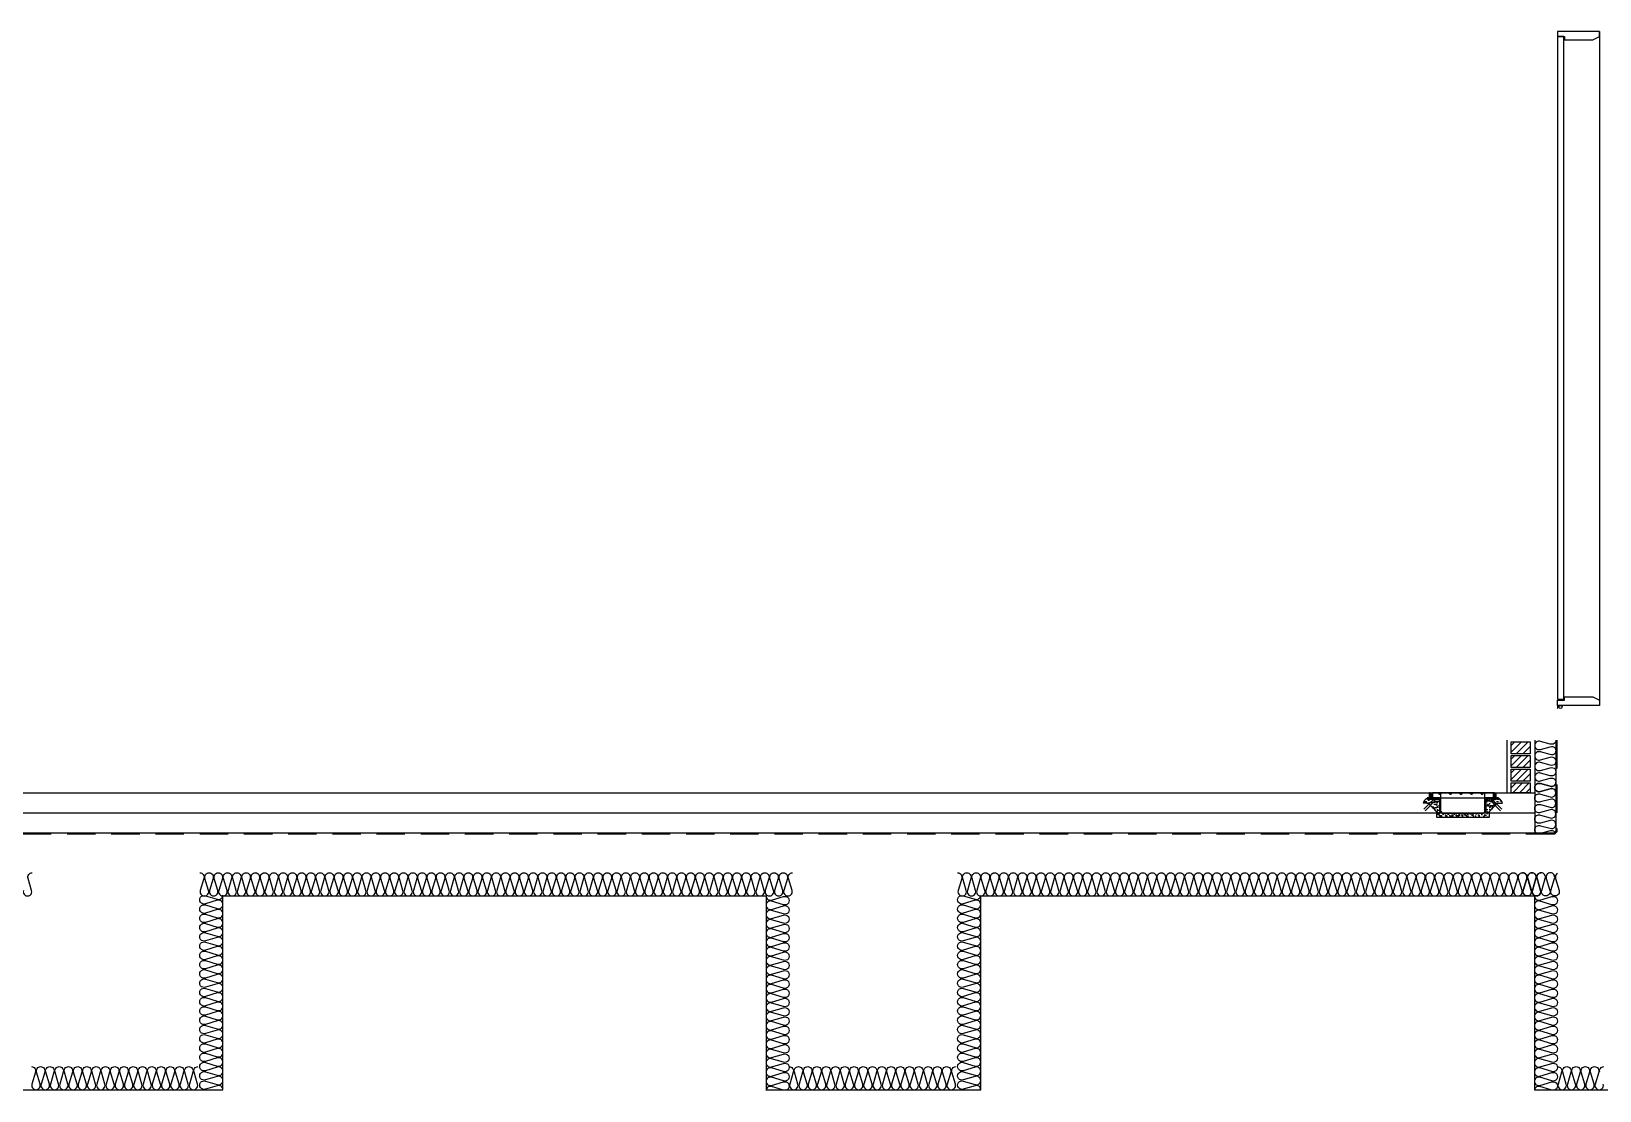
# Model space of a CAD drawing. Header units: millimetres. Extents: x 17311 to 801382, y -242618 to -104888.
# Drawn here: x 715561 to 723011, y -162744 to -157714 of the extents above; entities that cross this region are included whole.
import ezdxf

# ---------------------------------------------------------------- set-up
doc = ezdxf.new("R2010")
doc.units = ezdxf.units.MM
doc.header["$LTSCALE"] = 250
doc.linetypes.add('HID', pattern=[2.8, 1.8, -1])
doc.linetypes.add('HIDDEN2', pattern=[4.7625, 3.175, -1.5875])
for name, color, linetype in [('2HIDDEN2', 2, 'HIDDEN2'), ('A-DOOR', 4, 'Continuous'), ('A-ELE-8', 8, 'Continuous'), ('A-ELE8', 8, 'Continuous'), ('A-ETC-8', 8, 'Continuous'), ('A-FIN', 6, 'Continuous'), ('A-FIN-8', 8, 'Continuous'), ('A-HAT', 252, 'Continuous'), ('A-HAT-9', 9, 'Continuous'), ('A-HAT-WIREMESH', 9, 'g_mesh'), ('A-WALL', 3, 'Continuous'), ('A-WP', 1, 'HID'), ('ISL', 251, 'Continuous')]:
    doc.layers.add(name, color=color, linetype=linetype)
doc.layers.add('NOPLOT', color=191, linetype='Continuous', plot=False)
doc.styles.add('Gdim', font='')
doc.styles.get('Gdim').set_extended_font_data('Dotum')
doc.linetypes.add('g_mesh', pattern='A,10,-0.8,["X",Gdim,S=0.6,R=0,X=-0.15,Y=-0.3],-0.8', length=11.6)

# ---------------------------------------------------------------- blocks, each defined once
blk = doc.blocks.new('A$C4de67331')
at = {"layer": 'A-HAT-9'}
h = blk.add_hatch(dxfattribs=at)
h.set_pattern_fill('AR-SAND', color=256, scale=10)
h.set_pattern_definition([(37.5, (-152947.662, -75078.93), (-0.6299336, 19.2682377), [0, -15.2, 0, -17, 0, -16.25]), (7.5, (-152947.662, -75078.93), (17.697767, 28.2214607), [0, -8.2, 0, -13.7, 0, -5.25]), (327.5, (-152959.962, -75078.93), (31.1414186, 0.0565905), [0, -5, 0, -18, 0, -23.5]), (317.5, (-152959.962, -75078.93), (30.061266, 8.7767556), [0, -2.5, 0, -11.8, 0, -13.5])])
h.paths.add_polyline_path([(74.6, -29.6), (48, -29.6, -0.263555), (43.7, -27.2, 0.277406), (24.9, -50), (49.6, -50), (52.2, -52.6)])
h.paths.add_polyline_path([(103, -34.6, 0.414214), (98, -29.6), (74.6, -29.6), (52.2, -52.6), (59.2, -60), (79, -39.6), (103, -39.6)])
h.paths.add_polyline_path([(103, -39.6), (79, -39.6), (59.2, -60), (88, -90), (88, -116), (338, -116), (338, -90), (366.8, -60), (347, -39.6), (323, -39.6), (323, -84.6, -0.414212), (318, -89.6), (311.7, -96), (114.3, -96), (108, -89.6, -0.414212), (103, -84.6)])
h.paths.add_polyline_path([(351.4, -29.6), (328, -29.6, 0.414214), (323, -34.6), (323, -39.6), (347, -39.6), (366.8, -60), (373.8, -52.6)])
h.paths.add_polyline_path([(382.3, -27.2, -0.263555), (378, -29.6), (351.4, -29.6), (373.8, -52.6), (376.4, -50), (401.1, -50, 0.277406)])
at = {"layer": '2HIDDEN2', "color": 8}
for centre, start, end in [((53.3, -54.3), 109.43204, 171.44927), ((372.7, -54.3), 8.55073, 70.56796)]:
    blk.add_arc(centre, 28.7, start, end, dxfattribs=at)
at = {"layer": 'A-FIN'}
for p, q in [((49.6, -50), (24.9, -50)), ((88, -90), (49.6, -50)), ((338, -90), (376.4, -50)), ((376.4, -50), (401.1, -50)), ((88, -90), (88, -116)), ((88, -116), (338, -116)), ((318, -89.6), (311.7, -96)), ((338, -90), (338, -116))]:
    blk.add_line(p, q, dxfattribs=at)
blk.add_lwpolyline([(108, -89.6), (114.3, -96), (311.7, -96)], dxfattribs=at)
at = {"layer": 'NOPLOT'}
for p, q in [((108, -89.6), (108, 0)), ((318, -89.6), (318, 0))]:
    blk.add_line(p, q, dxfattribs=at)
blk = doc.blocks.new('A$C948f045c')
at = {"layer": 'A-ELE-8'}
for p, q in [((45, -24.6), (45, 0)), ((51, 0), (45, 0)), ((45, -24.6), (45, 0)), ((51, 0), (45, 0)), ((51, 0), (51, -24.6)), ((51, 0), (51, -24.6)), ((54, 0), (60, 0)), ((54, 0), (54, -24.6)), ((54, 0), (60, 0)), ((54, 0), (54, -24.6)), ((60, 0), (60, -24.6)), ((348, 0), (60, 0)), ((60, 0), (60, -24.6)), ((348, 0), (60, 0)), ((90.8, -4.2), (95, 0)), ((90.8, -4.2), (95, 0)), ((99.2, -4.2), (95, 0)), ((99.2, -4.2), (95, 0)), ((140.8, -4.2), (145, 0)), ((140.8, -4.2), (145, 0)), ((149.2, -4.2), (145, 0)), ((149.2, -4.2), (145, 0)), ((190.8, -4.2), (195, 0)), ((190.8, -4.2), (195, 0)), ((199.2, -4.2), (195, 0)), ((199.2, -4.2), (195, 0)), ((240.8, -4.2), (245, 0)), ((240.8, -4.2), (245, 0)), ((249.2, -4.2), (245, 0)), ((249.2, -4.2), (245, 0)), ((290.8, -4.2), (295, 0)), ((290.8, -4.2), (295, 0)), ((299.2, -4.2), (295, 0)), ((299.2, -4.2), (295, 0)), ((354, 0), (348, 0)), ((348, 0), (348, -24.6)), ((354, 0), (348, 0)), ((348, 0), (348, -24.6)), ((354, 0), (354, -24.6)), ((354, 0), (354, -24.6)), ((357, -24.6), (357, 0)), ((357, 0), (363, 0)), ((357, -24.6), (357, 0)), ((357, 0), (363, 0)), ((363, -24.6), (363, 0)), ((363, -24.6), (363, 0)), ((65.6, -29.6), (18.3, -78.2)), ((65.6, -29.6), (18.3, -78.2)), ((70, -39.6), (25.5, -85.3)), ((70, -39.6), (25.5, -85.3)), ((34, -24.6), (99, -24.6)), ((39, -29.6), (89, -29.6)), ((58.6, -24.6), (52.6, -24.6)), ((58.6, -24.6), (52.6, -24.6)), ((70, -39.6), (94, -39.6)), ((70, -39.6), (94, -39.6)), ((95, -8.5), (90.8, -4.2)), ((95, -8.5), (90.8, -4.2)), ((94, -34.6), (94, -84.6)), ((95, -8.5), (99.2, -4.2)), ((95, -8.5), (99.2, -4.2)), ((99, -89.6), (99, -24.6)), ((99, -24.6), (309, -24.6)), ((99, -24.6), (309, -24.6)), ((145, -8.5), (140.8, -4.2)), ((145, -8.5), (140.8, -4.2)), ((145, -8.5), (149.2, -4.2)), ((145, -8.5), (149.2, -4.2)), ((195, -8.5), (190.8, -4.2)), ((195, -8.5), (190.8, -4.2)), ((195, -8.5), (199.2, -4.2)), ((195, -8.5), (199.2, -4.2)), ((245, -8.5), (240.8, -4.2)), ((245, -8.5), (240.8, -4.2)), ((245, -8.5), (249.2, -4.2)), ((245, -8.5), (249.2, -4.2)), ((295, -8.5), (290.8, -4.2)), ((295, -8.5), (290.8, -4.2)), ((295, -8.5), (299.2, -4.2)), ((295, -8.5), (299.2, -4.2)), ((309, -24.6), (309, -89.6)), ((374, -24.6), (309, -24.6)), ((314, -34.6), (314, -84.6)), ((338, -39.6), (314, -39.6)), ((338, -39.6), (314, -39.6)), ((369, -29.6), (319, -29.6)), ((338, -39.6), (382.5, -85.3)), ((338, -39.6), (382.5, -85.3)), ((342.4, -29.6), (389.7, -78.2)), ((342.4, -29.6), (389.7, -78.2)), ((349.4, -24.6), (355.4, -24.6)), ((349.4, -24.6), (355.4, -24.6))]:
    blk.add_line(p, q, dxfattribs=at)
for points in [[(99, -89.6), (99, -24.6), (34, -24.6, 0.414214), (39, -29.6), (89, -29.6, -0.414214), (94, -34.6), (94, -84.6, 0.414214)], [(309, -24.6), (374, -24.6, -0.414214), (369, -29.6), (319, -29.6, 0.414214), (314, -34.6), (314, -84.6, -0.414214), (309, -89.6)]]:
    blk.add_lwpolyline(points, format="xyb", close=True, dxfattribs=at)
for centre in [(95, -4.2), (95, -4.2), (145, -4.2), (145, -4.2), (195, -4.2), (195, -4.2), (245, -4.2), (245, -4.2), (295, -4.2), (295, -4.2)]:
    blk.add_circle(centre, 4.24, dxfattribs=at)
for centre, start, end in [((39, -24.6), 180, 270), ((89, -34.6), 0, 90), ((319, -34.6), 90, 180), ((369, -24.6), 270, 0), ((99, -84.6), 180, 270), ((309, -84.6), 270, 0)]:
    blk.add_arc(centre, 5, start, end, dxfattribs=at)
at = {"layer": 'A-FIN'}
blk.add_blockref('A$C4de67331', (-9, 0), dxfattribs=at)

msp = doc.modelspace()

# ---------------------------------------------------------------- hatches: boundary and pattern name
at = {"layer": 'A-HAT', "lineweight": -3}
h = msp.add_hatch(dxfattribs=at)
h.set_pattern_fill('ANSI31', color=256, scale=7, style=0)
h.set_pattern_definition([(45, (624036.952, -158765.858), (-15.715448, 15.715448), [])])
h.paths.add_polyline_path([(722590.7, -161087.5), (722680.7, -161087.5), (722680.7, -161144.5), (722590.7, -161144.5)])
h = msp.add_hatch(dxfattribs=at)
h.set_pattern_fill('ANSI31', color=256, scale=7, style=0)
h.set_pattern_definition([(45, (624036.952, -158830.858), (-15.715448, 15.715448), [])])
h.paths.add_polyline_path([(722590.7, -161152.5), (722680.7, -161152.5), (722680.7, -161209.5), (722590.7, -161209.5)])
h = msp.add_hatch(dxfattribs=at)
h.set_pattern_fill('ANSI31', color=256, scale=7, style=0)
h.set_pattern_definition([(45, (624036.952, -158895.858), (-15.715448, 15.715448), [])])
h.paths.add_polyline_path([(722590.7, -161217.5), (722680.7, -161217.5), (722680.7, -161274.5), (722590.7, -161274.5)])
h = msp.add_hatch(dxfattribs=at)
h.set_pattern_fill('ANSI31', color=256, scale=7, style=0)
h.set_pattern_definition([(45, (654686.952, -158960.858), (-15.715448, 15.715448), [])])
h.paths.add_polyline_path([(722680.7, -161329.5), (722590.7, -161329.5), (722590.7, -161282.5), (722680.7, -161282.5)])

# ---------------------------------------------------------------- linework, layer by layer
at = {"layer": 'A-DOOR', "linetype": 'Continuous'}
for points in [[(722810.7, -157739.5), (722843.7, -157739.5), (722843.7, -157754.5), (722977.7, -157754.5), (723010.7, -157739.5), (723010.7, -157714.5), (722810.7, -157714.5)], [(722810.7, -160884.5), (722840.7, -160884.5), (722840.7, -157739.5), (722810.7, -157739.5)], [(722810.7, -160889.5), (722843.7, -160889.5), (722843.7, -160874.5), (722977.7, -160874.5), (723010.7, -160889.5), (723010.7, -160914.5), (722810.7, -160914.5)]]:
    msp.add_lwpolyline(points, close=True, dxfattribs=at)
at = {"layer": 'A-ELE8'}
msp.add_lwpolyline([(723010.7, -157714.5), (723010.7, -160914.5)], dxfattribs=at)
at = {"layer": 'A-ETC-8'}
msp.add_arc((722790.2, -160922), 21.8, 339.90916, 20.09084, dxfattribs=at)
msp.add_ellipse((722824.7, -160922), major_axis=(7.59, 0), ratio=0.987937, dxfattribs=at)
at = {"layer": 'A-FIN'}
for p, q in [((722570.7, -161329.5), (722570.7, -161079.5)), ((712969.7, -161329.5), (722702.7, -161329.5)), ((722519.7, -161329.5), (722702.7, -161329.5))]:
    msp.add_line(p, q, dxfattribs=at)
at = {"layer": 'A-FIN-8'}
for p, q in [((722802.7, -161079.5), (722802.7, -161511.3)), ((722792.4, -161521.5), (722802.7, -161511.3)), ((722792.4, -161521.5), (712378.9, -161521.5))]:
    msp.add_line(p, q, dxfattribs=at)
at = {"layer": 'A-HAT-WIREMESH', "ltscale": 0.6}
msp.add_line((722702.7, -161425.5), (712468.7, -161425.5), dxfattribs=at)
at = {"layer": 'A-WALL'}
for points in [[(722680.7, -161087.5), (722680.7, -161144.5), (722590.7, -161144.5), (722590.7, -161087.5)], [(722680.7, -161152.5), (722680.7, -161209.5), (722590.7, -161209.5), (722590.7, -161152.5)], [(722680.7, -161217.5), (722680.7, -161274.5), (722590.7, -161274.5), (722590.7, -161217.5)], [(722680.7, -161282.5), (722680.7, -161329.5), (722590.7, -161329.5), (722590.7, -161282.5)]]:
    msp.add_lwpolyline(points, close=True, dxfattribs=at)
at = {"layer": 'A-WP', "ltscale": 0.3}
for p, q in [((722807.7, -161079.5), (722807.7, -161514.3)), ((722795.5, -161526.5), (722807.7, -161514.3)), ((722795.5, -161526.5), (712375.8, -161526.5))]:
    msp.add_line(p, q, dxfattribs=at)
at = {"layer": 'ISL'}
msp.add_line((722702.7, -161079.5), (722702.7, -161521.5), dxfattribs=at)
for points in [[(722802.7, -161079.5, -0.524771), (722775.6, -161098.2), (722729.8, -161085.8, 0.524856), (722702.7, -161104.5, 0.524856), (722729.8, -161123.2), (722775.6, -161110.8, -1.449198), (722775.6, -161148.2), (722729.8, -161135.8, 0.524856), (722702.7, -161154.5, 0.524856), (722729.8, -161173.2), (722775.6, -161160.8, -1.449198), (722775.6, -161198.2), (722729.8, -161185.8, 0.524856), (722702.7, -161204.5, 0.524856), (722729.8, -161223.2), (722775.6, -161210.8, -1.449198), (722775.6, -161248.2), (722729.8, -161235.8, 0.524856), (722702.7, -161254.5, 0.524856), (722729.8, -161273.2), (722775.6, -161260.8, -1.449198), (722775.6, -161298.2), (722729.8, -161285.8, 0.524856), (722702.7, -161304.5, 0.524856), (722729.8, -161323.2), (722775.6, -161310.8, -0.525094), (722802.7, -161329.5)], [(722797.7, -161516.3, 0.312575), (722775.6, -161510.8), (722729.8, -161523.2, -0.524856), (722702.7, -161504.5, -0.524856), (722729.8, -161485.8), (722775.6, -161498.2, 1.449198), (722775.6, -161460.8), (722729.8, -161473.2, -0.524856), (722702.7, -161454.5, -0.524856), (722729.8, -161435.8), (722775.6, -161448.2, 1.449198), (722775.6, -161410.8), (722729.8, -161423.2, -0.524856), (722702.7, -161404.5, -0.524856), (722729.8, -161385.8), (722775.6, -161398.2, 1.449198), (722775.6, -161360.8), (722729.8, -161373.2, -0.524856), (722702.7, -161354.5, -0.524856), (722729.8, -161335.8), (722775.6, -161348.2, 1.449198), (722775.6, -161310.8), (722729.8, -161323.2, -0.524856), (722702.7, -161304.5, -0.524856), (722729.8, -161285.8), (722775.6, -161298.2, 0.525094), (722802.7, -161279.5)], [(715523.3, -161792.8, 1.372593), (715562.1, -161792.8), (715545.3, -161736.1, -0.509267), (715564.7, -161709.5)], [(716360.7, -161709.5, -0.509267), (716380.1, -161736.1), (716363.3, -161792.8, 1.372593), (716402.1, -161792.8), (716385.3, -161736.1, -0.509267), (716404.7, -161709.5, -0.509267), (716424.1, -161736.1), (716407.3, -161792.8, 1.372593), (716446.1, -161792.8), (716429.3, -161736.1, -0.509267), (716448.7, -161709.5, -0.509267), (716468.1, -161736.1), (716451.3, -161792.8, 1.372593), (716490.1, -161792.8), (716473.3, -161736.1, -0.509267), (716492.7, -161709.5, -0.509267), (716512.1, -161736.1), (716495.3, -161792.8, 1.372593), (716534.1, -161792.8), (716517.3, -161736.1, -0.509267), (716536.7, -161709.5, -0.509267), (716556.1, -161736.1), (716539.3, -161792.8, 1.372593), (716578.1, -161792.8), (716561.3, -161736.1, -0.509267), (716580.7, -161709.5, -0.509267), (716600.1, -161736.1), (716583.3, -161792.8, 1.372593), (716622.1, -161792.8), (716605.3, -161736.1, -0.509267), (716624.7, -161709.5, -0.509267), (716644.1, -161736.1), (716627.3, -161792.8, 1.372593), (716666.1, -161792.8), (716649.3, -161736.1, -0.509267), (716668.7, -161709.5, -0.509267), (716688.1, -161736.1), (716671.3, -161792.8, 1.372593), (716710.1, -161792.8), (716693.3, -161736.1, -0.509267), (716712.7, -161709.5, -0.509267), (716732.1, -161736.1), (716715.3, -161792.8, 1.372593), (716754.1, -161792.8), (716737.3, -161736.1, -0.509267), (716756.7, -161709.5, -0.509267), (716776.1, -161736.1), (716759.3, -161792.8, 1.372593), (716798.1, -161792.8), (716781.3, -161736.1, -0.509267), (716800.7, -161709.5, -0.509267), (716820.1, -161736.1), (716803.3, -161792.8, 1.372593), (716842.1, -161792.8), (716825.3, -161736.1, -0.509267), (716844.7, -161709.5, -0.509267), (716864.1, -161736.1), (716847.3, -161792.8, 1.372593), (716886.1, -161792.8), (716869.3, -161736.1, -0.509267), (716888.7, -161709.5, -0.509267), (716908.1, -161736.1), (716891.3, -161792.8, 1.372593), (716930.1, -161792.8), (716913.3, -161736.1, -0.509267), (716932.7, -161709.5, -0.509267), (716952.1, -161736.1), (716935.3, -161792.8, 1.372593), (716974.1, -161792.8), (716957.3, -161736.1, -0.509267), (716976.7, -161709.5, -0.509267), (716996.1, -161736.1), (716979.3, -161792.8, 1.372593), (717018.1, -161792.8), (717001.3, -161736.1, -0.509267), (717020.7, -161709.5, -0.509267), (717040.1, -161736.1), (717023.3, -161792.8, 1.372593), (717062.1, -161792.8), (717045.3, -161736.1, -0.509267), (717064.7, -161709.5, -0.509267), (717084.1, -161736.1), (717067.3, -161792.8, 1.372593), (717106.1, -161792.8), (717089.3, -161736.1, -0.509267), (717108.7, -161709.5, -0.509267), (717128.1, -161736.1), (717111.3, -161792.8, 1.372593), (717150.1, -161792.8), (717133.3, -161736.1, -0.509267), (717152.7, -161709.5, -0.509267), (717172.1, -161736.1), (717155.3, -161792.8, 1.372593), (717194.1, -161792.8), (717177.3, -161736.1, -0.509267), (717196.7, -161709.5, -0.509267), (717216.1, -161736.1), (717199.3, -161792.8, 1.372593), (717238.1, -161792.8), (717221.3, -161736.1, -0.509267), (717240.7, -161709.5, -0.509267), (717260.1, -161736.1), (717243.3, -161792.8, 1.372593), (717282.1, -161792.8), (717265.3, -161736.1, -0.509267), (717284.7, -161709.5, -0.509267), (717304.1, -161736.1), (717287.3, -161792.8, 1.372593), (717326.1, -161792.8), (717309.3, -161736.1, -0.509267), (717328.7, -161709.5, -0.509267), (717348.1, -161736.1), (717331.3, -161792.8, 1.372593), (717370.1, -161792.8), (717353.3, -161736.1, -0.509267), (717372.7, -161709.5, -0.509267), (717392.1, -161736.1), (717375.3, -161792.8, 1.372593), (717414.1, -161792.8), (717397.3, -161736.1, -0.509267), (717416.7, -161709.5, -0.509267), (717436.1, -161736.1), (717419.3, -161792.8, 1.372593), (717458.1, -161792.8), (717441.3, -161736.1, -0.509267), (717460.7, -161709.5, -0.509267), (717480.1, -161736.1), (717463.3, -161792.8, 1.372593), (717502.1, -161792.8), (717485.3, -161736.1, -0.509267), (717504.7, -161709.5, -0.509267), (717524.1, -161736.1), (717507.3, -161792.8, 1.372593), (717546.1, -161792.8), (717529.3, -161736.1, -0.509267), (717548.7, -161709.5, -0.509267), (717568.1, -161736.1), (717551.3, -161792.8, 1.372593), (717590.1, -161792.8), (717573.3, -161736.1, -0.509267), (717592.7, -161709.5, -0.509267), (717612.1, -161736.1), (717595.3, -161792.8, 1.372593), (717634.1, -161792.8), (717617.3, -161736.1, -0.509267), (717636.7, -161709.5, -0.509267), (717656.1, -161736.1), (717639.3, -161792.8, 1.372593), (717678.1, -161792.8), (717661.3, -161736.1, -0.509267), (717680.7, -161709.5, -0.509267), (717700.1, -161736.1), (717683.3, -161792.8, 1.372593), (717722.1, -161792.8), (717705.3, -161736.1, -0.509267), (717724.7, -161709.5, -0.509267), (717744.1, -161736.1), (717727.3, -161792.8, 1.372593), (717766.1, -161792.8), (717749.3, -161736.1, -0.509267), (717768.7, -161709.5, -0.509267), (717788.1, -161736.1), (717771.3, -161792.8, 1.372593), (717810.1, -161792.8), (717793.3, -161736.1, -0.509267), (717812.7, -161709.5, -0.509267), (717832.1, -161736.1), (717815.3, -161792.8, 1.372593), (717854.1, -161792.8), (717837.3, -161736.1, -0.509267), (717856.7, -161709.5, -0.509267), (717876.1, -161736.1), (717859.3, -161792.8, 1.372593), (717898.1, -161792.8), (717881.3, -161736.1, -0.509267), (717900.7, -161709.5, -0.509267), (717920.1, -161736.1), (717903.3, -161792.8, 1.372593), (717942.1, -161792.8), (717925.3, -161736.1, -0.509267), (717944.7, -161709.5, -0.509267), (717964.1, -161736.1), (717947.3, -161792.8, 1.372593), (717986.1, -161792.8), (717969.3, -161736.1, -0.509267), (717988.7, -161709.5, -0.509267), (718008.1, -161736.1), (717991.3, -161792.8, 1.372593), (718030.1, -161792.8), (718013.3, -161736.1, -0.509267), (718032.7, -161709.5, -0.509267), (718052.1, -161736.1), (718035.3, -161792.8, 1.372593), (718074.1, -161792.8), (718057.3, -161736.1, -0.509267), (718076.7, -161709.5, -0.509267), (718096.1, -161736.1), (718079.3, -161792.8, 1.372593), (718118.1, -161792.8), (718101.3, -161736.1, -0.509267), (718120.7, -161709.5, -0.509267), (718140.1, -161736.1), (718123.3, -161792.8, 1.372593), (718162.1, -161792.8), (718145.3, -161736.1, -0.509267), (718164.7, -161709.5, -0.509267), (718184.1, -161736.1), (718167.3, -161792.8, 1.372593), (718206.1, -161792.8), (718189.3, -161736.1, -0.509267), (718208.7, -161709.5, -0.509267), (718228.1, -161736.1), (718211.3, -161792.8, 1.372593), (718250.1, -161792.8), (718233.3, -161736.1, -0.509267), (718252.7, -161709.5, -0.509267), (718272.1, -161736.1), (718255.3, -161792.8, 1.372593), (718294.1, -161792.8), (718277.3, -161736.1, -0.509267), (718296.7, -161709.5, -0.509267), (718316.1, -161736.1), (718299.3, -161792.8, 1.372593), (718338.1, -161792.8), (718321.3, -161736.1, -0.509267), (718340.7, -161709.5, -0.509267), (718360.1, -161736.1), (718343.3, -161792.8, 1.372593), (718382.1, -161792.8), (718365.3, -161736.1, -0.509267), (718384.7, -161709.5, -0.509267), (718404.1, -161736.1), (718387.3, -161792.8, 1.372593), (718426.1, -161792.8), (718409.3, -161736.1, -0.509267), (718428.7, -161709.5, -0.509267), (718448.1, -161736.1), (718431.3, -161792.8, 1.372593), (718470.1, -161792.8), (718453.3, -161736.1, -0.509267), (718472.7, -161709.5, -0.509267), (718492.1, -161736.1), (718475.3, -161792.8, 1.372593), (718514.1, -161792.8), (718497.3, -161736.1, -0.509267), (718516.7, -161709.5, -0.509267), (718536.1, -161736.1), (718519.3, -161792.8, 1.372593), (718558.1, -161792.8), (718541.3, -161736.1, -0.509267), (718560.7, -161709.5, -0.509267), (718580.1, -161736.1), (718563.3, -161792.8, 1.372593), (718602.1, -161792.8), (718585.3, -161736.1, -0.509267), (718604.7, -161709.5, -0.509267), (718624.1, -161736.1), (718607.3, -161792.8, 1.372593), (718646.1, -161792.8), (718629.3, -161736.1, -0.509267), (718648.7, -161709.5, -0.509267), (718668.1, -161736.1), (718651.3, -161792.8, 1.372593), (718690.1, -161792.8), (718673.3, -161736.1, -0.509267), (718692.7, -161709.5, -0.509267), (718712.1, -161736.1), (718695.3, -161792.8, 1.372593), (718734.1, -161792.8), (718717.3, -161736.1, -0.509267), (718736.7, -161709.5, -0.509267), (718756.1, -161736.1), (718739.3, -161792.8, 1.372593), (718778.1, -161792.8), (718761.3, -161736.1, -0.509267), (718780.7, -161709.5, -0.509267), (718800.1, -161736.1), (718783.3, -161792.8, 1.372593), (718822.1, -161792.8), (718805.3, -161736.1, -0.509267), (718824.7, -161709.5, -0.509267), (718844.1, -161736.1), (718827.3, -161792.8, 1.372593), (718866.1, -161792.8), (718849.3, -161736.1, -0.509267), (718868.7, -161709.5, -0.509267), (718888.1, -161736.1), (718871.3, -161792.8, 1.372593), (718910.1, -161792.8), (718893.3, -161736.1, -0.509267), (718912.7, -161709.5, -0.509267), (718932.1, -161736.1), (718915.3, -161792.8, 1.372593), (718954.1, -161792.8), (718937.3, -161736.1, -0.509267), (718956.7, -161709.5, -0.509267), (718976.1, -161736.1), (718959.3, -161792.8, 1.372593), (718998.1, -161792.8), (718981.3, -161736.1, -0.509267), (719000.7, -161709.5, -0.509267), (719020.1, -161736.1), (719003.3, -161792.8, 1.372593), (719042.1, -161792.8), (719025.3, -161736.1, -0.509267), (719044.7, -161709.5, -0.509267), (719064.1, -161736.1), (719047.3, -161792.8, 1.372593), (719086.1, -161792.8), (719069.3, -161736.1, -0.509267), (719088.7, -161709.5, -0.509267), (719108.1, -161736.1), (719091.3, -161792.8, 1.372593), (719130.1, -161792.8), (719113.3, -161736.1, -0.509267), (719132.7, -161709.5, -0.509267), (719152.1, -161736.1), (719135.3, -161792.8, 1.372593), (719174.1, -161792.8), (719157.3, -161736.1, -0.509267), (719176.7, -161709.5)], [(719960.7, -161709.5, -0.509267), (719980.1, -161736.1), (719963.3, -161792.8, 1.372593), (720002.1, -161792.8), (719985.3, -161736.1, -0.509267), (720004.7, -161709.5, -0.509267), (720024.1, -161736.1), (720007.3, -161792.8, 1.372593), (720046.1, -161792.8), (720029.3, -161736.1, -0.509267), (720048.7, -161709.5, -0.509267), (720068.1, -161736.1), (720051.3, -161792.8, 1.372593), (720090.1, -161792.8), (720073.3, -161736.1, -0.509267), (720092.7, -161709.5, -0.509267), (720112.1, -161736.1), (720095.3, -161792.8, 1.372593), (720134.1, -161792.8), (720117.3, -161736.1, -0.509267), (720136.7, -161709.5, -0.509267), (720156.1, -161736.1), (720139.3, -161792.8, 1.372593), (720178.1, -161792.8), (720161.3, -161736.1, -0.509267), (720180.7, -161709.5, -0.509267), (720200.1, -161736.1), (720183.3, -161792.8, 1.372593), (720222.1, -161792.8), (720205.3, -161736.1, -0.509267), (720224.7, -161709.5, -0.509267), (720244.1, -161736.1), (720227.3, -161792.8, 1.372593), (720266.1, -161792.8), (720249.3, -161736.1, -0.509267), (720268.7, -161709.5, -0.509267), (720288.1, -161736.1), (720271.3, -161792.8, 1.372593), (720310.1, -161792.8), (720293.3, -161736.1, -0.509267), (720312.7, -161709.5, -0.509267), (720332.1, -161736.1), (720315.3, -161792.8, 1.372593), (720354.1, -161792.8), (720337.3, -161736.1, -0.509267), (720356.7, -161709.5, -0.509267), (720376.1, -161736.1), (720359.3, -161792.8, 1.372593), (720398.1, -161792.8), (720381.3, -161736.1, -0.509267), (720400.7, -161709.5, -0.509267), (720420.1, -161736.1), (720403.3, -161792.8, 1.372593), (720442.1, -161792.8), (720425.3, -161736.1, -0.509267), (720444.7, -161709.5, -0.509267), (720464.1, -161736.1), (720447.3, -161792.8, 1.372593), (720486.1, -161792.8), (720469.3, -161736.1, -0.509267), (720488.7, -161709.5, -0.509267), (720508.1, -161736.1), (720491.3, -161792.8, 1.372593), (720530.1, -161792.8), (720513.3, -161736.1, -0.509267), (720532.7, -161709.5, -0.509267), (720552.1, -161736.1), (720535.3, -161792.8, 1.372593), (720574.1, -161792.8), (720557.3, -161736.1, -0.509267), (720576.7, -161709.5, -0.509267), (720596.1, -161736.1), (720579.3, -161792.8, 1.372593), (720618.1, -161792.8), (720601.3, -161736.1, -0.509267), (720620.7, -161709.5, -0.509267), (720640.1, -161736.1), (720623.3, -161792.8, 1.372593), (720662.1, -161792.8), (720645.3, -161736.1, -0.509267), (720664.7, -161709.5, -0.509267), (720684.1, -161736.1), (720667.3, -161792.8, 1.372593), (720706.1, -161792.8), (720689.3, -161736.1, -0.509267), (720708.7, -161709.5, -0.509267), (720728.1, -161736.1), (720711.3, -161792.8, 1.372593), (720750.1, -161792.8), (720733.3, -161736.1, -0.509267), (720752.7, -161709.5, -0.509267), (720772.1, -161736.1), (720755.3, -161792.8, 1.372593), (720794.1, -161792.8), (720777.3, -161736.1, -0.509267), (720796.7, -161709.5, -0.509267), (720816.1, -161736.1), (720799.3, -161792.8, 1.372593), (720838.1, -161792.8), (720821.3, -161736.1, -0.509267), (720840.7, -161709.5, -0.509267), (720860.1, -161736.1), (720843.3, -161792.8, 1.372593), (720882.1, -161792.8), (720865.3, -161736.1, -0.509267), (720884.7, -161709.5, -0.509267), (720904.1, -161736.1), (720887.3, -161792.8, 1.372593), (720926.1, -161792.8), (720909.3, -161736.1, -0.509267), (720928.7, -161709.5, -0.509267), (720948.1, -161736.1), (720931.3, -161792.8, 1.372593), (720970.1, -161792.8), (720953.3, -161736.1, -0.509267), (720972.7, -161709.5, -0.509267), (720992.1, -161736.1), (720975.3, -161792.8, 1.372593), (721014.1, -161792.8), (720997.3, -161736.1, -0.509267), (721016.7, -161709.5, -0.509267), (721036.1, -161736.1), (721019.3, -161792.8, 1.372593), (721058.1, -161792.8), (721041.3, -161736.1, -0.509267), (721060.7, -161709.5, -0.509267), (721080.1, -161736.1), (721063.3, -161792.8, 1.372593), (721102.1, -161792.8), (721085.3, -161736.1, -0.509267), (721104.7, -161709.5, -0.509267), (721124.1, -161736.1), (721107.3, -161792.8, 1.372593), (721146.1, -161792.8), (721129.3, -161736.1, -0.509267), (721148.7, -161709.5, -0.509267), (721168.1, -161736.1), (721151.3, -161792.8, 1.372593), (721190.1, -161792.8), (721173.3, -161736.1, -0.509267), (721192.7, -161709.5, -0.509267), (721212.1, -161736.1), (721195.3, -161792.8, 1.372593), (721234.1, -161792.8), (721217.3, -161736.1, -0.509267), (721236.7, -161709.5, -0.509267), (721256.1, -161736.1), (721239.3, -161792.8, 1.372593), (721278.1, -161792.8), (721261.3, -161736.1, -0.509267), (721280.7, -161709.5, -0.509267), (721300.1, -161736.1), (721283.3, -161792.8, 1.372593), (721322.1, -161792.8), (721305.3, -161736.1, -0.509267), (721324.7, -161709.5, -0.509267), (721344.1, -161736.1), (721327.3, -161792.8, 1.372593), (721366.1, -161792.8), (721349.3, -161736.1, -0.509267), (721368.7, -161709.5, -0.509267), (721388.1, -161736.1), (721371.3, -161792.8, 1.372593), (721410.1, -161792.8), (721393.3, -161736.1, -0.509267), (721412.7, -161709.5, -0.509267), (721432.1, -161736.1), (721415.3, -161792.8, 1.372593), (721454.1, -161792.8), (721437.3, -161736.1, -0.509267), (721456.7, -161709.5, -0.509267), (721476.1, -161736.1), (721459.3, -161792.8, 1.372593), (721498.1, -161792.8), (721481.3, -161736.1, -0.509267), (721500.7, -161709.5, -0.509267), (721520.1, -161736.1), (721503.3, -161792.8, 1.372593), (721542.1, -161792.8), (721525.3, -161736.1, -0.509267), (721544.7, -161709.5, -0.509267), (721564.1, -161736.1), (721547.3, -161792.8, 1.372593), (721586.1, -161792.8), (721569.3, -161736.1, -0.509267), (721588.7, -161709.5, -0.509267), (721608.1, -161736.1), (721591.3, -161792.8, 1.372593), (721630.1, -161792.8), (721613.3, -161736.1, -0.509267), (721632.7, -161709.5, -0.509267), (721652.1, -161736.1), (721635.3, -161792.8, 1.372593), (721674.1, -161792.8), (721657.3, -161736.1, -0.509267), (721676.7, -161709.5, -0.509267), (721696.1, -161736.1), (721679.3, -161792.8, 1.372593), (721718.1, -161792.8), (721701.3, -161736.1, -0.509267), (721720.7, -161709.5, -0.509267), (721740.1, -161736.1), (721723.3, -161792.8, 1.372593), (721762.1, -161792.8), (721745.3, -161736.1, -0.509267), (721764.7, -161709.5, -0.509267), (721784.1, -161736.1), (721767.3, -161792.8, 1.372593), (721806.1, -161792.8), (721789.3, -161736.1, -0.509267), (721808.7, -161709.5, -0.509267), (721828.1, -161736.1), (721811.3, -161792.8, 1.372593), (721850.1, -161792.8), (721833.3, -161736.1, -0.509267), (721852.7, -161709.5, -0.509267), (721872.1, -161736.1), (721855.3, -161792.8, 1.372593), (721894.1, -161792.8), (721877.3, -161736.1, -0.509267), (721896.7, -161709.5, -0.509267), (721916.1, -161736.1), (721899.3, -161792.8, 1.372593), (721938.1, -161792.8), (721921.3, -161736.1, -0.509267), (721940.7, -161709.5, -0.509267), (721960.1, -161736.1), (721943.3, -161792.8, 1.372593), (721982.1, -161792.8), (721965.3, -161736.1, -0.509267), (721984.7, -161709.5, -0.509267), (722004.1, -161736.1), (721987.3, -161792.8, 1.372593), (722026.1, -161792.8), (722009.3, -161736.1, -0.509267), (722028.7, -161709.5, -0.509267), (722048.1, -161736.1), (722031.3, -161792.8, 1.372593), (722070.1, -161792.8), (722053.3, -161736.1, -0.509267), (722072.7, -161709.5, -0.509267), (722092.1, -161736.1), (722075.3, -161792.8, 1.372593), (722114.1, -161792.8), (722097.3, -161736.1, -0.509267), (722116.7, -161709.5, -0.509267), (722136.1, -161736.1), (722119.3, -161792.8, 1.372593), (722158.1, -161792.8), (722141.3, -161736.1, -0.509267), (722160.7, -161709.5, -0.509267), (722180.1, -161736.1), (722163.3, -161792.8, 1.372593), (722202.1, -161792.8), (722185.3, -161736.1, -0.509267), (722204.7, -161709.5, -0.509267), (722224.1, -161736.1), (722207.3, -161792.8, 1.372593), (722246.1, -161792.8), (722229.3, -161736.1, -0.509267), (722248.7, -161709.5, -0.509267), (722268.1, -161736.1), (722251.3, -161792.8, 1.372593), (722290.1, -161792.8), (722273.3, -161736.1, -0.509267), (722292.7, -161709.5, -0.509267), (722312.1, -161736.1), (722295.3, -161792.8, 1.372593), (722334.1, -161792.8), (722317.3, -161736.1, -0.509267), (722336.7, -161709.5, -0.509267), (722356.1, -161736.1), (722339.3, -161792.8, 1.372593), (722378.1, -161792.8), (722361.3, -161736.1, -0.509267), (722380.7, -161709.5, -0.509267), (722400.1, -161736.1), (722383.3, -161792.8, 1.372593), (722422.1, -161792.8), (722405.3, -161736.1, -0.509267), (722424.7, -161709.5, -0.509267), (722444.1, -161736.1), (722427.3, -161792.8, 1.372593), (722466.1, -161792.8), (722449.3, -161736.1, -0.509267), (722468.7, -161709.5, -0.509267), (722488.1, -161736.1), (722471.3, -161792.8, 1.372593), (722510.1, -161792.8), (722493.3, -161736.1, -0.509267), (722512.7, -161709.5, -0.509267), (722532.1, -161736.1), (722515.3, -161792.8, 1.372593), (722554.1, -161792.8), (722537.3, -161736.1, -0.509267), (722556.7, -161709.5, -0.509267), (722576.1, -161736.1), (722559.3, -161792.8, 1.372593), (722598.1, -161792.8), (722581.3, -161736.1, -0.509267), (722600.7, -161709.5, -0.509267), (722620.1, -161736.1), (722603.3, -161792.8, 1.372593), (722642.1, -161792.8), (722625.3, -161736.1, -0.509267), (722644.7, -161709.5, -0.509267), (722664.1, -161736.1), (722647.3, -161792.8, 1.372593), (722686.1, -161792.8), (722669.3, -161736.1, -0.509267), (722688.7, -161709.5, -0.509267), (722708.1, -161736.1), (722691.3, -161792.8, 1.372593), (722730.1, -161792.8), (722713.3, -161736.1, -0.509267), (722732.7, -161709.5)], [(722810.7, -161712.1, 0.355549), (722801.3, -161736.1), (722818.2, -161792.8, -1.372593), (722779.3, -161792.8), (722796.2, -161736.1, 0.509267), (722776.8, -161709.5, 0.509267), (722757.3, -161736.1), (722774.2, -161792.8, -1.372593), (722735.3, -161792.8), (722752.2, -161736.1, 0.509267), (722732.8, -161709.5, 0.509267), (722713.3, -161736.1), (722730.2, -161792.8, -1.372593), (722691.3, -161792.8), (722708.2, -161736.1, 0.509267), (722688.8, -161709.5, 0.509267), (722669.3, -161736.1), (722686.2, -161792.8, -1.372593), (722647.3, -161792.8), (722664.2, -161736.1, 0.509267), (722644.8, -161709.5)], [(716470.7, -162739.5, 0.509267), (716444, -162720), (716387.3, -162736.9, -1.372593), (716387.3, -162698), (716444, -162714.9, 0.509267), (716470.7, -162695.5, 0.509267), (716444, -162676), (716387.3, -162692.9, -1.372593), (716387.3, -162654), (716444, -162670.9, 0.509267), (716470.7, -162651.5, 0.509267), (716444, -162632), (716387.3, -162648.9, -1.372593), (716387.3, -162610), (716444, -162626.9, 0.509267), (716470.7, -162607.5, 0.509267), (716444, -162588), (716387.3, -162604.9, -1.372593), (716387.3, -162566), (716444, -162582.9, 0.509267), (716470.7, -162563.5, 0.509267), (716444, -162544), (716387.3, -162560.9, -1.372593), (716387.3, -162522), (716444, -162538.9, 0.509267), (716470.7, -162519.5, 0.509267), (716444, -162500), (716387.3, -162516.9, -1.372593), (716387.3, -162478), (716444, -162494.9, 0.509267), (716470.7, -162475.5, 0.509267), (716444, -162456), (716387.3, -162472.9, -1.372593), (716387.3, -162434), (716444, -162450.9, 0.509267), (716470.7, -162431.5, 0.509267), (716444, -162412), (716387.3, -162428.9, -1.372593), (716387.3, -162390), (716444, -162406.9, 0.509267), (716470.7, -162387.5, 0.509267), (716444, -162368), (716387.3, -162384.9, -1.372593), (716387.3, -162346), (716444, -162362.9, 0.509267), (716470.7, -162343.5, 0.509267), (716444, -162324), (716387.3, -162340.9, -1.372593), (716387.3, -162302), (716444, -162318.9, 0.509267), (716470.7, -162299.5, 0.509267), (716444, -162280), (716387.3, -162296.9, -1.372593), (716387.3, -162258), (716444, -162274.9, 0.509267), (716470.7, -162255.5, 0.509267), (716444, -162236), (716387.3, -162252.9, -1.372593), (716387.3, -162214), (716444, -162230.9, 0.509267), (716470.7, -162211.5, 0.509267), (716444, -162192), (716387.3, -162208.9, -1.372593), (716387.3, -162170), (716444, -162186.9, 0.509267), (716470.7, -162167.5, 0.509267), (716444, -162148), (716387.3, -162164.9, -1.372593), (716387.3, -162126), (716444, -162142.9, 0.509267), (716470.7, -162123.5, 0.509267), (716444, -162104), (716387.3, -162120.9, -1.372593), (716387.3, -162082), (716444, -162098.9, 0.509267), (716470.7, -162079.5, 0.509267), (716444, -162060), (716387.3, -162076.9, -1.372593), (716387.3, -162038), (716444, -162054.9, 0.509267), (716470.7, -162035.5, 0.509267), (716444, -162016), (716387.3, -162032.9, -1.372593), (716387.3, -161994), (716444, -162010.9, 0.509267), (716470.7, -161991.5, 0.509267), (716444, -161972), (716387.3, -161988.9, -1.372593), (716387.3, -161950), (716444, -161966.9, 0.509267), (716470.7, -161947.5, 0.509267), (716444, -161928), (716387.3, -161944.9, -1.372593), (716387.3, -161906), (716444, -161922.9, 0.509267), (716470.7, -161903.5, 0.509267), (716444, -161884), (716387.3, -161900.9, -1.372593), (716387.3, -161862), (716444, -161878.9, 0.509267), (716470.7, -161859.5, 0.509267), (716444, -161840), (716387.3, -161856.9, -1.372593), (716387.3, -161818), (716444, -161834.9, 0.509267), (716470.7, -161815.5)], [(719050.7, -161819.5, 0.509267), (719077.3, -161838.9), (719134, -161822.1, -1.372593), (719134, -161860.9), (719077.3, -161844.1, 0.509267), (719050.7, -161863.5, 0.509267), (719077.3, -161882.9), (719134, -161866.1, -1.372593), (719134, -161904.9), (719077.3, -161888.1, 0.509267), (719050.7, -161907.5, 0.509267), (719077.3, -161926.9), (719134, -161910.1, -1.372593), (719134, -161948.9), (719077.3, -161932.1, 0.509267), (719050.7, -161951.5, 0.509267), (719077.3, -161970.9), (719134, -161954.1, -1.372593), (719134, -161992.9), (719077.3, -161976.1, 0.509267), (719050.7, -161995.5, 0.509267), (719077.3, -162014.9), (719134, -161998.1, -1.372593), (719134, -162036.9), (719077.3, -162020.1, 0.509267), (719050.7, -162039.5, 0.509267), (719077.3, -162058.9), (719134, -162042.1, -1.372593), (719134, -162080.9), (719077.3, -162064.1, 0.509267), (719050.7, -162083.5, 0.509267), (719077.3, -162102.9), (719134, -162086.1, -1.372593), (719134, -162124.9), (719077.3, -162108.1, 0.509267), (719050.7, -162127.5, 0.509267), (719077.3, -162146.9), (719134, -162130.1, -1.372593), (719134, -162168.9), (719077.3, -162152.1, 0.509267), (719050.7, -162171.5, 0.509267), (719077.3, -162190.9), (719134, -162174.1, -1.372593), (719134, -162212.9), (719077.3, -162196.1, 0.509267), (719050.7, -162215.5, 0.509267), (719077.3, -162234.9), (719134, -162218.1, -1.372593), (719134, -162256.9), (719077.3, -162240.1, 0.509267), (719050.7, -162259.5, 0.509267), (719077.3, -162278.9), (719134, -162262.1, -1.372593), (719134, -162300.9), (719077.3, -162284.1, 0.509267), (719050.7, -162303.5, 0.509267), (719077.3, -162322.9), (719134, -162306.1, -1.372593), (719134, -162344.9), (719077.3, -162328.1, 0.509267), (719050.7, -162347.5, 0.509267), (719077.3, -162366.9), (719134, -162350.1, -1.372593), (719134, -162388.9), (719077.3, -162372.1, 0.509267), (719050.7, -162391.5, 0.509267), (719077.3, -162410.9), (719134, -162394.1, -1.372593), (719134, -162432.9), (719077.3, -162416.1, 0.509267), (719050.7, -162435.5, 0.509267), (719077.3, -162454.9), (719134, -162438.1, -1.372593), (719134, -162476.9), (719077.3, -162460.1, 0.509267), (719050.7, -162479.5, 0.509267), (719077.3, -162498.9), (719134, -162482.1, -1.372593), (719134, -162520.9), (719077.3, -162504.1, 0.509267), (719050.7, -162523.5, 0.509267), (719077.3, -162542.9), (719134, -162526.1, -1.372593), (719134, -162564.9), (719077.3, -162548.1, 0.509267), (719050.7, -162567.5, 0.509267), (719077.3, -162586.9), (719134, -162570.1, -1.372593), (719134, -162608.9), (719077.3, -162592.1, 0.509267), (719050.7, -162611.5, 0.509267), (719077.3, -162630.9), (719134, -162614.1, -1.372593), (719134, -162652.9), (719077.3, -162636.1, 0.509267), (719050.7, -162655.5, 0.509267), (719077.3, -162674.9), (719134, -162658.1, -1.372593), (719134, -162696.9), (719077.3, -162680.1, 0.509267), (719050.7, -162699.5, 0.509267), (719077.3, -162718.9), (719134, -162702.1, -1.372593), (719134, -162740.9), (719077.3, -162724.1, 0.509267), (719050.7, -162743.5)], [(720070.7, -162739.5, 0.509267), (720044, -162720), (719987.3, -162736.9, -1.372593), (719987.3, -162698), (720044, -162714.9, 0.509267), (720070.7, -162695.5, 0.509267), (720044, -162676), (719987.3, -162692.9, -1.372593), (719987.3, -162654), (720044, -162670.9, 0.509267), (720070.7, -162651.5, 0.509267), (720044, -162632), (719987.3, -162648.9, -1.372593), (719987.3, -162610), (720044, -162626.9, 0.509267), (720070.7, -162607.5, 0.509267), (720044, -162588), (719987.3, -162604.9, -1.372593), (719987.3, -162566), (720044, -162582.9, 0.509267), (720070.7, -162563.5, 0.509267), (720044, -162544), (719987.3, -162560.9, -1.372593), (719987.3, -162522), (720044, -162538.9, 0.509267), (720070.7, -162519.5, 0.509267), (720044, -162500), (719987.3, -162516.9, -1.372593), (719987.3, -162478), (720044, -162494.9, 0.509267), (720070.7, -162475.5, 0.509267), (720044, -162456), (719987.3, -162472.9, -1.372593), (719987.3, -162434), (720044, -162450.9, 0.509267), (720070.7, -162431.5, 0.509267), (720044, -162412), (719987.3, -162428.9, -1.372593), (719987.3, -162390), (720044, -162406.9, 0.509267), (720070.7, -162387.5, 0.509267), (720044, -162368), (719987.3, -162384.9, -1.372593), (719987.3, -162346), (720044, -162362.9, 0.509267), (720070.7, -162343.5, 0.509267), (720044, -162324), (719987.3, -162340.9, -1.372593), (719987.3, -162302), (720044, -162318.9, 0.509267), (720070.7, -162299.5, 0.509267), (720044, -162280), (719987.3, -162296.9, -1.372593), (719987.3, -162258), (720044, -162274.9, 0.509267), (720070.7, -162255.5, 0.509267), (720044, -162236), (719987.3, -162252.9, -1.372593), (719987.3, -162214), (720044, -162230.9, 0.509267), (720070.7, -162211.5, 0.509267), (720044, -162192), (719987.3, -162208.9, -1.372593), (719987.3, -162170), (720044, -162186.9, 0.509267), (720070.7, -162167.5, 0.509267), (720044, -162148), (719987.3, -162164.9, -1.372593), (719987.3, -162126), (720044, -162142.9, 0.509267), (720070.7, -162123.5, 0.509267), (720044, -162104), (719987.3, -162120.9, -1.372593), (719987.3, -162082), (720044, -162098.9, 0.509267), (720070.7, -162079.5, 0.509267), (720044, -162060), (719987.3, -162076.9, -1.372593), (719987.3, -162038), (720044, -162054.9, 0.509267), (720070.7, -162035.5, 0.509267), (720044, -162016), (719987.3, -162032.9, -1.372593), (719987.3, -161994), (720044, -162010.9, 0.509267), (720070.7, -161991.5, 0.509267), (720044, -161972), (719987.3, -161988.9, -1.372593), (719987.3, -161950), (720044, -161966.9, 0.509267), (720070.7, -161947.5, 0.509267), (720044, -161928), (719987.3, -161944.9, -1.372593), (719987.3, -161906), (720044, -161922.9, 0.509267), (720070.7, -161903.5, 0.509267), (720044, -161884), (719987.3, -161900.9, -1.372593), (719987.3, -161862), (720044, -161878.9, 0.509267), (720070.7, -161859.5, 0.509267), (720044, -161840), (719987.3, -161856.9, -1.372593), (719987.3, -161818), (720044, -161834.9, 0.509267), (720070.7, -161815.5)], [(722700.7, -161819.5, 0.509267), (722727.3, -161838.9), (722784, -161822.1, -1.372593), (722784, -161860.9), (722727.3, -161844.1, 0.509267), (722700.7, -161863.5, 0.509267), (722727.3, -161882.9), (722784, -161866.1, -1.372593), (722784, -161904.9), (722727.3, -161888.1, 0.509267), (722700.7, -161907.5, 0.509267), (722727.3, -161926.9), (722784, -161910.1, -1.372593), (722784, -161948.9), (722727.3, -161932.1, 0.509267), (722700.7, -161951.5, 0.509267), (722727.3, -161970.9), (722784, -161954.1, -1.372593), (722784, -161992.9), (722727.3, -161976.1, 0.509267), (722700.7, -161995.5, 0.509267), (722727.3, -162014.9), (722784, -161998.1, -1.372593), (722784, -162036.9), (722727.3, -162020.1, 0.509267), (722700.7, -162039.5, 0.509267), (722727.3, -162058.9), (722784, -162042.1, -1.372593), (722784, -162080.9), (722727.3, -162064.1, 0.509267), (722700.7, -162083.5, 0.509267), (722727.3, -162102.9), (722784, -162086.1, -1.372593), (722784, -162124.9), (722727.3, -162108.1, 0.509267), (722700.7, -162127.5, 0.509267), (722727.3, -162146.9), (722784, -162130.1, -1.372593), (722784, -162168.9), (722727.3, -162152.1, 0.509267), (722700.7, -162171.5, 0.509267), (722727.3, -162190.9), (722784, -162174.1, -1.372593), (722784, -162212.9), (722727.3, -162196.1, 0.509267), (722700.7, -162215.5, 0.509267), (722727.3, -162234.9), (722784, -162218.1, -1.372593), (722784, -162256.9), (722727.3, -162240.1, 0.509267), (722700.7, -162259.5, 0.509267), (722727.3, -162278.9), (722784, -162262.1, -1.372593), (722784, -162300.9), (722727.3, -162284.1, 0.509267), (722700.7, -162303.5, 0.509267), (722727.3, -162322.9), (722784, -162306.1, -1.372593), (722784, -162344.9), (722727.3, -162328.1, 0.509267), (722700.7, -162347.5, 0.509267), (722727.3, -162366.9), (722784, -162350.1, -1.372593), (722784, -162388.9), (722727.3, -162372.1, 0.509267), (722700.7, -162391.5, 0.509267), (722727.3, -162410.9), (722784, -162394.1, -1.372593), (722784, -162432.9), (722727.3, -162416.1, 0.509267), (722700.7, -162435.5, 0.509267), (722727.3, -162454.9), (722784, -162438.1, -1.372593), (722784, -162476.9), (722727.3, -162460.1, 0.509267), (722700.7, -162479.5, 0.509267), (722727.3, -162498.9), (722784, -162482.1, -1.372593), (722784, -162520.9), (722727.3, -162504.1, 0.509267), (722700.7, -162523.5, 0.509267), (722727.3, -162542.9), (722784, -162526.1, -1.372593), (722784, -162564.9), (722727.3, -162548.1, 0.509267), (722700.7, -162567.5, 0.509267), (722727.3, -162586.9), (722784, -162570.1, -1.372593), (722784, -162608.9), (722727.3, -162592.1, 0.509267), (722700.7, -162611.5, 0.509267), (722727.3, -162630.9), (722784, -162614.1, -1.372593), (722784, -162652.9), (722727.3, -162636.1, 0.509267), (722700.7, -162655.5, 0.509267), (722727.3, -162674.9), (722784, -162658.1, -1.372593), (722784, -162696.9), (722727.3, -162680.1, 0.509267), (722700.7, -162699.5, 0.509267), (722727.3, -162718.9), (722784, -162702.1, -0.913144), (722799.9, -162739.5, -0.913144)], [(715560.7, -162629.5, -0.509267), (715580.1, -162656.1), (715563.3, -162712.8, 1.372593), (715602.1, -162712.8), (715585.3, -162656.1, -0.509267), (715604.7, -162629.5, -0.509267), (715624.1, -162656.1), (715607.3, -162712.8, 1.372593), (715646.1, -162712.8), (715629.3, -162656.1, -0.509267), (715648.7, -162629.5, -0.509267), (715668.1, -162656.1), (715651.3, -162712.8, 1.372593), (715690.1, -162712.8), (715673.3, -162656.1, -0.509267), (715692.7, -162629.5, -0.509267), (715712.1, -162656.1), (715695.3, -162712.8, 1.372593), (715734.1, -162712.8), (715717.3, -162656.1, -0.509267), (715736.7, -162629.5, -0.509267), (715756.1, -162656.1), (715739.3, -162712.8, 1.372593), (715778.1, -162712.8), (715761.3, -162656.1, -0.509267), (715780.7, -162629.5, -0.509267), (715800.1, -162656.1), (715783.3, -162712.8, 1.372593), (715822.1, -162712.8), (715805.3, -162656.1, -0.509267), (715824.7, -162629.5, -0.509267), (715844.1, -162656.1), (715827.3, -162712.8, 1.372593), (715866.1, -162712.8), (715849.3, -162656.1, -0.509267), (715868.7, -162629.5, -0.509267), (715888.1, -162656.1), (715871.3, -162712.8, 1.372593), (715910.1, -162712.8), (715893.3, -162656.1, -0.509267), (715912.7, -162629.5, -0.509267), (715932.1, -162656.1), (715915.3, -162712.8, 1.372593), (715954.1, -162712.8), (715937.3, -162656.1, -0.509267), (715956.7, -162629.5, -0.509267), (715976.1, -162656.1), (715959.3, -162712.8, 1.372593), (715998.1, -162712.8), (715981.3, -162656.1, -0.509267), (716000.7, -162629.5, -0.509267), (716020.1, -162656.1), (716003.3, -162712.8, 1.372593), (716042.1, -162712.8), (716025.3, -162656.1, -0.509267), (716044.7, -162629.5, -0.509267), (716064.1, -162656.1), (716047.3, -162712.8, 1.372593), (716086.1, -162712.8), (716069.3, -162656.1, -0.509267), (716088.7, -162629.5, -0.509267), (716108.1, -162656.1), (716091.3, -162712.8, 1.372593), (716130.1, -162712.8), (716113.3, -162656.1, -0.509267), (716132.7, -162629.5, -0.509267), (716152.1, -162656.1), (716135.3, -162712.8, 1.372593), (716174.1, -162712.8), (716157.3, -162656.1, -0.509267), (716176.7, -162629.5, -0.509267), (716196.1, -162656.1), (716179.3, -162712.8, 1.372593), (716218.1, -162712.8), (716201.3, -162656.1, -0.509267), (716220.7, -162629.5, -0.509267), (716240.1, -162656.1), (716223.3, -162712.8, 1.372593), (716262.1, -162712.8), (716245.3, -162656.1, -0.509267), (716264.7, -162629.5, -0.509267), (716284.1, -162656.1), (716267.3, -162712.8, 1.372593), (716306.1, -162712.8), (716289.3, -162656.1, -0.509267), (716308.7, -162629.5, -0.509267), (716328.1, -162656.1), (716311.3, -162712.8, 1.372593), (716350.1, -162712.8), (716333.3, -162656.1, -0.509267), (716352.7, -162629.5)], [(719160.7, -162629.5, -0.509267), (719180.1, -162656.1), (719163.3, -162712.8, 1.372593), (719202.1, -162712.8), (719185.3, -162656.1, -0.509267), (719204.7, -162629.5, -0.509267), (719224.1, -162656.1), (719207.3, -162712.8, 1.372593), (719246.1, -162712.8), (719229.3, -162656.1, -0.509267), (719248.7, -162629.5, -0.509267), (719268.1, -162656.1), (719251.3, -162712.8, 1.372593), (719290.1, -162712.8), (719273.3, -162656.1, -0.509267), (719292.7, -162629.5, -0.509267), (719312.1, -162656.1), (719295.3, -162712.8, 1.372593), (719334.1, -162712.8), (719317.3, -162656.1, -0.509267), (719336.7, -162629.5, -0.509267), (719356.1, -162656.1), (719339.3, -162712.8, 1.372593), (719378.1, -162712.8), (719361.3, -162656.1, -0.509267), (719380.7, -162629.5, -0.509267), (719400.1, -162656.1), (719383.3, -162712.8, 1.372593), (719422.1, -162712.8), (719405.3, -162656.1, -0.509267), (719424.7, -162629.5, -0.509267), (719444.1, -162656.1), (719427.3, -162712.8, 1.372593), (719466.1, -162712.8), (719449.3, -162656.1, -0.509267), (719468.7, -162629.5, -0.509267), (719488.1, -162656.1), (719471.3, -162712.8, 1.372593), (719510.1, -162712.8), (719493.3, -162656.1, -0.509267), (719512.7, -162629.5, -0.509267), (719532.1, -162656.1), (719515.3, -162712.8, 1.372593), (719554.1, -162712.8), (719537.3, -162656.1, -0.509267), (719556.7, -162629.5, -0.509267), (719576.1, -162656.1), (719559.3, -162712.8, 1.372593), (719598.1, -162712.8), (719581.3, -162656.1, -0.509267), (719600.7, -162629.5, -0.509267), (719620.1, -162656.1), (719603.3, -162712.8, 1.372593), (719642.1, -162712.8), (719625.3, -162656.1, -0.509267), (719644.7, -162629.5, -0.509267), (719664.1, -162656.1), (719647.3, -162712.8, 1.372593), (719686.1, -162712.8), (719669.3, -162656.1, -0.509267), (719688.7, -162629.5, -0.509267), (719708.1, -162656.1), (719691.3, -162712.8, 1.372593), (719730.1, -162712.8), (719713.3, -162656.1, -0.509267), (719732.7, -162629.5, -0.509267), (719752.1, -162656.1), (719735.3, -162712.8, 1.372593), (719774.1, -162712.8), (719757.3, -162656.1, -0.509267), (719776.7, -162629.5, -0.509267), (719796.1, -162656.1), (719779.3, -162712.8, 1.372593), (719818.1, -162712.8), (719801.3, -162656.1, -0.509267), (719820.7, -162629.5, -0.509267), (719840.1, -162656.1), (719823.3, -162712.8, 1.372593), (719862.1, -162712.8), (719845.3, -162656.1, -0.509267), (719864.7, -162629.5, -0.509267), (719884.1, -162656.1), (719867.3, -162712.8, 1.372593), (719906.1, -162712.8), (719889.3, -162656.1, -0.509267), (719908.7, -162629.5, -0.509267), (719928.1, -162656.1), (719911.3, -162712.8, 1.372593), (719950.1, -162712.8), (719933.3, -162656.1, -0.509267), (719952.7, -162629.5)], [(722810.7, -162629.5, -0.509267), (722830.1, -162656.1), (722813.3, -162712.8, 1.372593), (722852.1, -162712.8), (722835.3, -162656.1, -0.509267), (722854.7, -162629.5, -0.509267), (722874.1, -162656.1), (722857.3, -162712.8, 1.372593), (722896.1, -162712.8), (722879.3, -162656.1, -0.509267), (722898.7, -162629.5, -0.509267), (722918.1, -162656.1), (722901.3, -162712.8, 1.372593), (722940.1, -162712.8), (722923.3, -162656.1, -0.509267), (722942.7, -162629.5, -0.509267), (722962.1, -162656.1), (722945.3, -162712.8, 1.372593), (722984.1, -162712.8), (722967.3, -162656.1, -0.509267), (722986.7, -162629.5, -0.509267), (723006.1, -162656.1), (722989.3, -162712.8, 1.372593), (723028.1, -162712.8)], [(723011.3, -162656.1, -0.509267), (723030.7, -162629.5, -0.509267)], [(722779.1, -162739.5), (722727.3, -162724.1, 0.448267), (722701.1, -162739.5)]]:
    msp.add_lwpolyline(points, format="xyb", dxfattribs=at)
msp.add_lwpolyline([(711160.7, -161479.5), (711160.7, -161589.5), (712050.7, -161589.5), (712050.7, -162539.5), (712770.7, -162539.5), (712770.7, -161819.5), (715450.7, -161819.5), (715450.7, -162739.5), (716470.7, -162739.5), (716470.7, -161819.5), (719050.7, -161819.5), (719050.7, -162739.5), (720070.7, -162739.5), (720070.7, -161819.5), (722700.7, -161819.5), (722700.7, -162739.5), (723720.7, -162739.5), (723720.7, -161619.5), (724610.7, -161619.5), (724610.7, -161509.5)], dxfattribs=at)

# ---------------------------------------------------------------- block references
msp.add_blockref('A$C948f045c', (722156.7, -161329.5))

doc.saveas('drawing.dxf')
